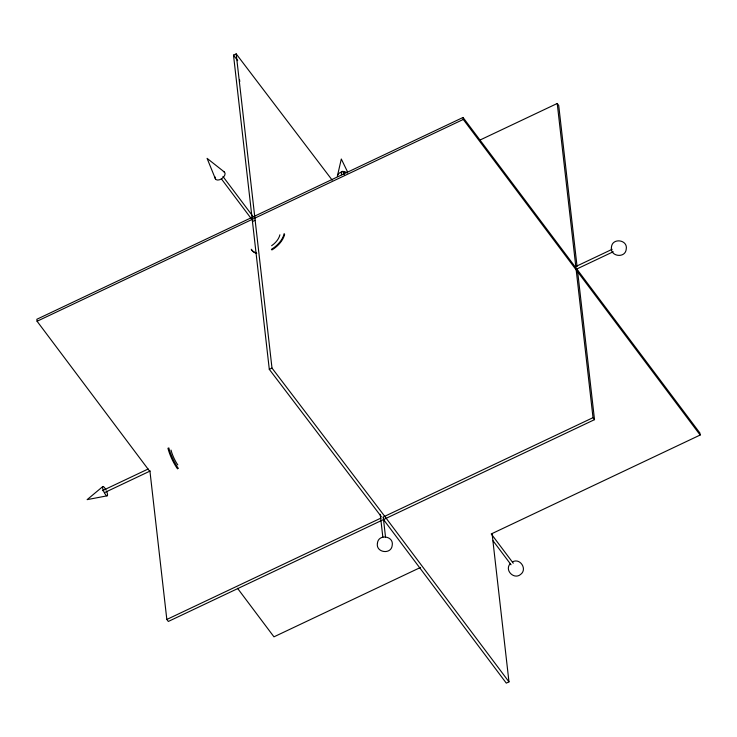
<?xml version="1.0" encoding="UTF-8"?>
<svg xmlns="http://www.w3.org/2000/svg" width="737" height="737" viewBox="0 0 737 737"><rect width="100%" height="100%" fill="white"/><g stroke="black" fill="none" stroke-linecap="round" stroke-linejoin="round"><path stroke-width="1.11" d="M337.564 175.323L341.305 159.017L347.578 171.942M510.078 563.823C504.301 570.438 514.269 580.111 520.727 574.335C527.646 569.093 519.944 557.541 512.491 561.916M102.701 486.632L87.132 499.64L107.077 495.835M381.333 516.665L269.3 369.338L233.5 55.146L236.19 53.875L332.212 180.15M491.211 533.966L700.15 435.033L699.929 433.052L463.039 117.469L36.85 319.268L37.071 321.249L149.998 471.68L166.829 619.467L168.322 621.457L594.51 419.657L577.449 269.889M37.071 321.249L463.269 119.449L463.039 117.469M252.459 221.551L255.149 220.28M479.492 140.288L557.227 103.484L558.72 105.465L577.062 266.462M269.3 369.338L271.99 368.067L236.19 53.875M102.415 490.667L148.192 468.99M574.713 267.034L612.161 249.299M104.516 492.62L150.293 470.952M575.772 269.484L613.23 251.75M166.829 619.467L380.983 518.065M382.918 517.153L593.018 417.667L575.956 267.899M420.532 567.435L273.961 636.832L237.489 588.255M492.141 534.067L508.972 681.854L506.291 683.125L383.516 519.567M224.205 171.878L207.079 158.354L215.453 178.944M233.5 55.146L237.683 60.637M271.99 368.067L384.714 516.305L508.972 681.854M463.269 119.449L700.15 435.033M593.018 417.667L594.51 419.657M222.933 176.456L253.353 216.973M491.828 534.693L513.265 563.234M221.413 178.898L251.133 218.493M493.071 540.811L511.045 564.754M177.801 464.9L176.779 463.398A14.629 3.86 64.7 0 1 171.012 450.077M557.227 103.484L575.827 266.757M343.967 172.357L344.225 174.651M383.304 517.65L385.525 537.089M341.286 172.458L341.544 174.743M380.237 514.315L382.844 537.181M239.562 79.734L239.774 81.549M341.664 173.167A1.345 1.023 -6.5 0 1 341.609 171.785A1.345 1.023 -6.5 0 1 343.414 171.537A1.345 1.023 -6.5 0 1 343.774 172.882M284.141 233.647A19.558 11.543 -36.9 0 1 271.391 249.346M256.264 252.791A19.558 11.543 -36.9 0 1 251.206 249.244M284.62 234.283A19.558 11.543 -36.9 0 1 271.861 249.972M256.734 253.417A19.558 11.543 -36.9 0 1 251.685 249.871M279.894 234.799A14.629 8.632 -36.9 0 1 271.64 245.707M178.391 468.483A19.558 5.168 64.7 0 1 168.801 447.82M177.543 468.879A19.558 5.168 64.7 0 1 167.944 448.225M337.334 176.502A5.951 4.542 -6.5 0 1 341.093 172.172A5.951 4.542 -6.5 0 1 347.532 172.937M223.329 171.491A5.684 3.353 -36.9 0 1 221.809 178.649A5.684 3.353 -36.9 0 1 215.232 177.055M106.543 491.164A5.141 1.354 64.7 0 1 106.248 495.393A5.141 1.354 64.7 0 1 102.535 487.562A5.141 1.354 64.7 0 1 105.962 489.948M377.427 543.289C375.63 552.787 391.43 554.924 392.213 545.288C394.019 535.79 378.219 533.652 377.427 543.289M611.452 247.116C609.646 256.623 625.446 258.761 626.238 249.115C628.035 239.617 612.235 237.48 611.452 247.116"/></g></svg>
